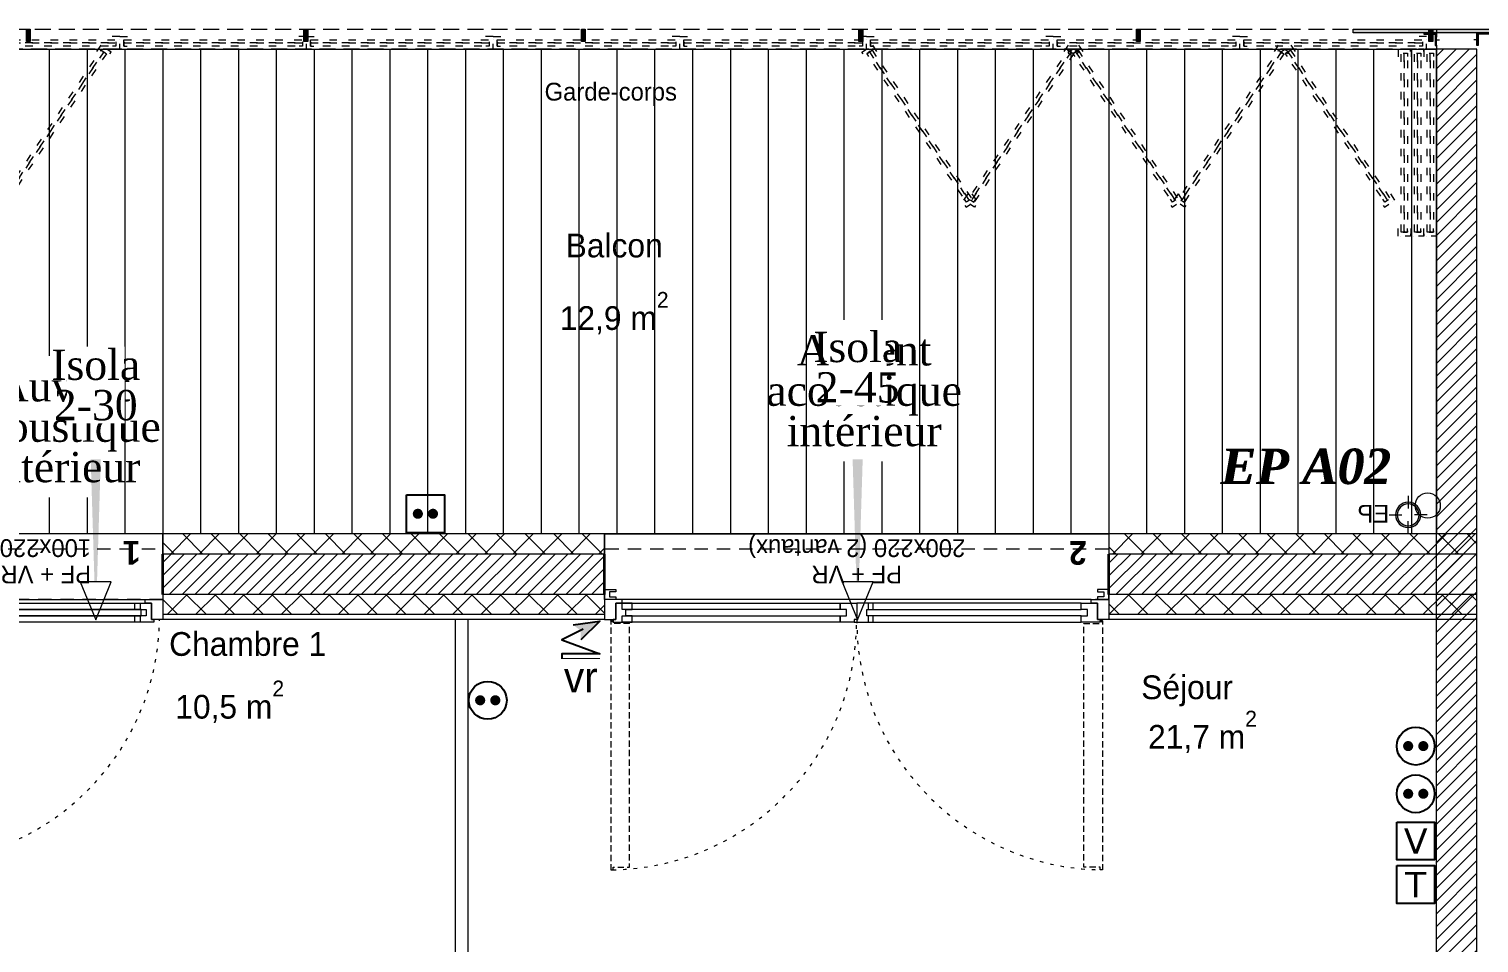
# Model space of a CAD drawing. Header units: centimetres. Extents: x 2666 to 9670, y 1889 to 5633.
# Drawn here: x 5634 to 6209, y 4755 to 5117 of the extents above; entities that cross this region are included whole.
import ezdxf

# ---------------------------------------------------------------- set-up
doc = ezdxf.new("R2010")
doc.units = ezdxf.units.CM
doc.header["$LTSCALE"] = 12.7
for name, pattern in [('ACAD_ISO03W100', [0.590551, 0.23622, -0.354331]), ('INTERROMPU2', [0.75, 0.5, -0.25]), ('Style de ligne -11', [0.694444, 0.41656, -0.277884]), ('Style de ligne -12', [0.328084, 0.109361, -0.218723]), ('Style de ligne -13', [0.295276, 0.19685, -0.098425]), ('Style de ligne -14', [0.295276, 0.19685, -0.098425]), ('Style de ligne -17', [0.694444, 0.41656, -0.277884]), ('Style de ligne -18', [0.328084, 0.109361, -0.218723]), ('Style de ligne -5', [0.41656, 0.13885, -0.27771])]:
    doc.linetypes.add(name, pattern=pattern)
for name, color, linetype, lineweight in [('B BATI-lumon', 7, 'Continuous', 20), ('B GÈnÈral', 7, 'Continuous', 5), ('B Général', 7, 'Continuous', 5), ('C ANNOTATIONS-prestations', 7, 'Continuous', 5), ('C ANNOTATIONS-texte', 7, 'Continuous', 5), ('C ANNOTATIONS-texte surfaces', 7, 'Continuous', 5), ('Général', 7, 'Continuous', 5), ('prlm-ELEC-CFA', 1, 'Continuous', 25), ('prlm-ELEC-CFO', 1, 'Continuous', 25)]:
    doc.layers.add(name, color=color, linetype=linetype, lineweight=lineweight)
doc.layers.add('prlm-EAU-EPEXT', color=7, linetype='Continuous', lineweight=18, true_color=0x4c8599)
doc.layers.add('prlm-VMC', color=93, linetype='Continuous')
doc.styles.add('Eurostile', font='')
doc.styles.add('Eurostile (bold)', font='')
doc.styles.add('prlm-eau-ep', font='timesbi.ttf', dxfattribs={"height": 18})
doc.styles.add('prlm-elec-cfo', font='comic.ttf', dxfattribs={"height": 12})
doc.styles.add('prlm-vmc', font='pala.ttf', dxfattribs={"height": 14})
doc.styles.add('Times New Roman (bold italic)', font='timesbi.ttf')
doc.styles.get('Eurostile').set_extended_font_data('Eurostile')
doc.styles.get('Eurostile (bold)').set_extended_font_data('Eurostile', bold=True)
pattern_1 = [(-135, (0, 0), (5.656854, -5.656854), []), (-45, (0, 0), (-5.656854, -5.656854), [])]
pattern_2 = [(45, (0, 0), (2.4253472, -2.6458333), [])]
pattern_3 = [(225, (0, 0), (5.656854, -5.656854), []), (315, (0, 0), (-5.656854, -5.656854), [])]

# ---------------------------------------------------------------- blocks, each defined once
blk = doc.blocks.new('Groupe-4-1')
at = {"layer": 'B GÈnÈral', "linetype": 'Continuous', "lineweight": 0, "true_color": 0xdddddd}
for points in [[(6158.89, 5117.39), (6258.89, 5117.39), (6258.89, 5115.89), (6158.89, 5115.89)], [(6191.89, 5112.05), (6191.89, 5115.89), (6186.89, 5115.89), (6186.89, 5115.39), (6191.39, 5115.39), (6191.39, 5110.89), (6191.89, 5110.89)], [(6207.89, 5112.05), (6207.89, 5115.89), (6212.89, 5115.89), (6212.89, 5115.39), (6208.39, 5115.39), (6208.39, 5110.89), (6207.89, 5110.89)]]:
    blk.add_hatch(color=254, dxfattribs=at).paths.add_polyline_path(points)
at = {"layer": 'B Général', "color": 7, "linetype": 'Style de ligne -5', "lineweight": 5}
for p, q in [((6191.39, 5113.14), (6193.1, 5113.14)), ((6208.39, 5113.14), (6206.68, 5113.14))]:
    blk.add_line(p, q, dxfattribs=at)
at = {"layer": 'B Général', "color": 7, "linetype": 'Continuous', "lineweight": 5, "flags": 128}
for points in [[(6158.89, 5117.39), (6258.89, 5117.39), (6258.89, 5115.89), (6158.89, 5115.89)], [(6191.89, 5112.05), (6191.89, 5115.89), (6186.89, 5115.89), (6186.89, 5115.39), (6191.39, 5115.39), (6191.39, 5110.89), (6191.89, 5110.89)], [(6207.89, 5112.05), (6207.89, 5115.89), (6212.89, 5115.89), (6212.89, 5115.39), (6208.39, 5115.39), (6208.39, 5110.89), (6207.89, 5110.89)]]:
    blk.add_lwpolyline(points, close=True, dxfattribs=at)
blk = doc.blocks.new('PF 200.220 + VR')
at = {"layer": 'B Général', "color": 7, "linetype": 'Continuous', "lineweight": 13}
for p, q in [((-100, 7), (-100, 17)), ((100, 7), (100, 17))]:
    blk.add_line(p, q, dxfattribs=at)
at = {"layer": 'B Général', "color": 7, "linetype": 'Continuous', "lineweight": 35}
for p, q in [((-100, 7), (-100, -9)), ((100, 7), (100, -9))]:
    blk.add_line(p, q, dxfattribs=at)
at = {"layer": 'B Général'}
blk.add_line((-93, 9), (97, 9), dxfattribs=at)
at = {"layer": 'B Général', "color": 7, "linetype": 'Style de ligne -13', "lineweight": 5, "flags": 128}
for points in [[(-97.5, 116.12), (-96.5, 116.12), (-96.5, 115.12), (-90, 115.12), (-90, 18.5), (-96.5, 18.5), (-96.5, 17.5), (-97.5, 17.5)], [(97.5, 116.12), (96.5, 116.12), (96.5, 115.12), (90, 115.12), (90, 18.5), (96.5, 18.5), (96.5, 17.5), (97.5, 17.5)]]:
    blk.add_lwpolyline(points, close=True, dxfattribs=at)
at = {"layer": 'B Général', "color": 7, "linetype": 'Continuous', "lineweight": 5, "flags": 128}
for points in [[(-89, 15.5), (-91.5, 15.5), (-91.5, 13), (-89, 13), (-89, 10.5), (-95.5, 10.5), (-95.5, 17), (-96.5, 17), (-96.5, 18), (-89, 18)], [(-6.5, 15.5), (-4, 15.5), (-4, 13), (-6.5, 13), (-6.5, 10.5), (0, 10.5), (0, 17), (1, 17), (1, 18), (-6.5, 18)], [(6.5, 15.5), (4, 15.5), (4, 13), (6.5, 13), (6.5, 10.5), (0, 10.5), (0, 17), (1, 17), (1, 18), (6.5, 18)], [(89, 15.5), (91.5, 15.5), (91.5, 13), (89, 13), (89, 10.5), (95.5, 10.5), (95.5, 17), (96.5, 17), (96.5, 18), (89, 18)]]:
    blk.add_lwpolyline(points, close=True, dxfattribs=at)
at = {"layer": 'B Général', "lineweight": 5, "flags": 128}
for points in [[(-4.5, 18), (-89, 18), (-89, 15.5), (-4.5, 15.5)], [(6.5, 18), (93, 18), (93, 15.5), (6.5, 15.5)], [(-93, 10.5), (-93, 9), (-100, 9), (-100, 17), (-95.5, 17), (-95.5, 10.5)], [(-4.5, 13), (-89, 13), (-89, 10.5), (-4.5, 10.5)], [(6.5, 13), (93, 13), (93, 10.5), (6.5, 10.5)], [(93, 10.5), (93, 9), (100, 9), (100, 17), (95.5, 17), (95.5, 10.5)], [(-100, 9), (-100, 5), (-95.5, 5), (-95.5, 6), (-98, 6), (-98, 8), (-95.5, 8), (-95.5, 9)], [(100, 9), (100, 5), (95.5, 5), (95.5, 6), (98, 6), (98, 8), (95.5, 8), (95.5, 9)]]:
    blk.add_lwpolyline(points, close=True, dxfattribs=at)
at = {"layer": 'B Général', "color": 7, "linetype": 'Style de ligne -11', "lineweight": 5, "flags": 128}
blk.add_lwpolyline([(-100, 9), (100, 9), (100, -11), (-100, -11)], close=True, dxfattribs=at)
at = {"layer": 'B Général', "lineweight": 13, "flags": 128}
blk.add_lwpolyline([(100, -9), (100, -17), (-100, -17), (-100, -9)], dxfattribs=at)
at = {"layer": 'B Général'}
for centre in [(-97, 17.5), (97, 17.5)]:
    blk.add_circle(centre, 0.5, dxfattribs=at)
at = {"layer": 'B Général', "color": 7, "linetype": 'Style de ligne -12', "lineweight": 5}
for centre, start, end in [((-98.46, 17.77), 359.55233, 89.0018), ((98.46, 17.77), 90.9982, 180.44847)]:
    blk.add_arc(centre, 98.37, start, end, dxfattribs=at)
at = {"layer": 'B Général', "insert": (0, 2.65), "char_height": 7.059, "attachment_point": 2, "rotation": 360, "line_spacing_factor": 0.894142, "style": 'Eurostile'}
blk.add_mtext('PF + VR', dxfattribs=at)
at = {"layer": 'C ANNOTATIONS-prestations', "rotation": 360, "line_spacing_factor": 0.894142}
for s, insert, char_height, attachment_point, style in [('2', (-91.15, -4.77), 9.41, 1, 'Eurostile (bold)'), ('200x220 (2 vantaux) ', (0, -7.82), 7.059, 2, 'Eurostile')]:
    blk.add_mtext(s, dxfattribs=dict(at, insert=insert, char_height=char_height, attachment_point=attachment_point, style=style))
blk = doc.blocks.new('PF 100.220 + VR')
at = {"layer": 'B Général', "color": 7, "linetype": 'Continuous', "lineweight": 13}
for p, q in [((-50, 7), (-50, 17)), ((50, 7), (50, 17))]:
    blk.add_line(p, q, dxfattribs=at)
at = {"layer": 'B Général', "color": 7, "linetype": 'Continuous', "lineweight": 35}
for p, q in [((-50, 7), (-50, -9)), ((50, 7), (50, -9))]:
    blk.add_line(p, q, dxfattribs=at)
at = {"layer": 'B Général'}
blk.add_line((45, 9), (-45, 9), dxfattribs=at)
at = {"layer": 'B Général', "color": 7, "linetype": 'Style de ligne -14', "lineweight": 5, "flags": 128}
blk.add_lwpolyline([(47.5, 113.27), (46.5, 113.27), (46.5, 112.27), (40, 112.27), (40, 18.5), (46.5, 18.5), (46.5, 17.5), (47.5, 17.5)], close=True, dxfattribs=at)
at = {"layer": 'B Général', "color": 7, "linetype": 'Continuous', "lineweight": 5, "flags": 128}
for points in [[(-39, 15.5), (-41.5, 15.5), (-41.5, 13), (-39, 13), (-39, 10.5), (-45.5, 10.5), (-45.5, 17), (-46.5, 17), (-46.5, 18), (-39, 18)], [(39, 15.5), (41.5, 15.5), (41.5, 13), (39, 13), (39, 10.5), (45.5, 10.5), (45.5, 17), (46.5, 17), (46.5, 18), (39, 18)]]:
    blk.add_lwpolyline(points, close=True, dxfattribs=at)
at = {"layer": 'B Général', "lineweight": 5, "flags": 128}
for points in [[(-41, 18), (41, 18), (41, 15.5), (-41, 15.5)], [(-43, 10.5), (-43, 9), (-50, 9), (-50, 17), (-45.5, 17), (-45.5, 10.5)], [(-43.5, 15.5), (43.5, 15.5), (43.5, 13), (-43.5, 13)], [(-41, 13), (41, 13), (41, 10.5), (-41, 10.5)], [(43, 10.5), (43, 9), (50, 9), (50, 17), (45.5, 17), (45.5, 10.5)]]:
    blk.add_lwpolyline(points, close=True, dxfattribs=at)
at = {"layer": 'B Général', "color": 7, "linetype": 'Style de ligne -17', "lineweight": 5, "flags": 128}
blk.add_lwpolyline([(-50, 9), (50, 9), (50, -11), (-50, -11)], close=True, dxfattribs=at)
at = {"layer": 'B Général', "lineweight": 13, "flags": 128}
blk.add_lwpolyline([(-50, -9), (-50, -17), (50, -17), (50, -9)], dxfattribs=at)
at = {"layer": 'B Général'}
blk.add_circle((47, 17.5), 0.5, dxfattribs=at)
at = {"layer": 'B Général', "color": 7, "linetype": 'Style de ligne -18', "lineweight": 5}
blk.add_arc((48.78, 15.78), 97.5, 90.89734, 179.2823, dxfattribs=at)
at = {"layer": 'B Général', "insert": (-21.61, 2.65), "char_height": 7.059, "attachment_point": 1, "rotation": 360, "line_spacing_factor": 0.894142, "style": 'Eurostile'}
blk.add_mtext('PF + VR', dxfattribs=at)
at = {"layer": 'C ANNOTATIONS-prestations', "attachment_point": 1, "rotation": 360, "line_spacing_factor": 0.894142}
for s, insert, char_height, style in [('1', (-41.14, -4.77), 9.41, 'Eurostile (bold)'), ('100x220', (-21.61, -7.83), 7.059, 'Eurostile')]:
    blk.add_mtext(s, dxfattribs=dict(at, insert=insert, char_height=char_height, style=style))
blk = doc.blocks.new('EP')
at = {"layer": 'B GÈnÈral', "linetype": 'Continuous', "lineweight": 0}
h = blk.add_hatch(color=7, dxfattribs=at)
edge = h.paths.add_edge_path()
edge.add_arc((0, 0), 5, 0, 180, ccw=False)
edge.add_arc((0, 0), 5, 180, 360, ccw=False)
edge = h.paths.add_edge_path()
edge.add_arc((0, 0), 4.33, 0, 180, ccw=False)
edge.add_arc((0, 0), 4.33, 180, 360, ccw=False)
at = {"layer": 'B Général', "color": 7, "linetype": 'Continuous', "lineweight": 5}
for p, q in [((0, 7.5), (0, 2.5)), ((-7.5, 0), (-2.5, 0)), ((7.5, 0), (2.5, 0)), ((0, -7.5), (0, -2.5))]:
    blk.add_line(p, q, dxfattribs=at)
at = {"layer": 'B Général', "color": 7, "linetype": 'Continuous', "lineweight": 5, "flags": 128}
for points in [[(-5, 0, -1), (5, 0, -1)], [(-4.33, 0, -1), (4.33, 0, -1)]]:
    blk.add_lwpolyline(points, format="xyb", close=True, dxfattribs=at)
at = {"layer": 'C ANNOTATIONS-prestations', "insert": (7.5, 3.99), "char_height": 7.059, "attachment_point": 1, "line_spacing_factor": 0.894142, "style": 'Eurostile'}
blk.add_mtext('EP', dxfattribs=at)
blk = doc.blocks.new('Groupe-30-1')
at = {"layer": 'prlm-EAU-EPEXT', "insert": (6106.47, 4951.16), "char_height": 13.989, "width": 86.1947, "attachment_point": 1, "line_spacing_factor": 1.004802, "style": 'Times New Roman (bold italic)'}
blk.add_mtext('EP A02', dxfattribs=at)
blk = doc.blocks.new('Groupe-63-1')
at = {"layer": 'B Général', "color": 7, "linetype": 'Continuous', "lineweight": 5}
for p, q in [((5641.96, 5109.39), (5641.96, 4917.39)), ((5656.96, 5109.39), (5656.96, 4917.39)), ((5671.96, 5109.39), (5671.96, 4917.39)), ((5686.96, 5109.39), (5686.96, 4917.39)), ((5701.96, 5109.39), (5701.96, 4917.39)), ((5716.96, 5109.39), (5716.96, 4917.39)), ((5731.96, 5109.39), (5731.96, 4917.39)), ((5746.96, 5109.39), (5746.96, 4917.39)), ((5761.96, 5109.39), (5761.96, 4917.39)), ((5776.96, 5109.39), (5776.96, 4917.39)), ((5791.96, 5109.39), (5791.96, 4917.39)), ((5806.96, 5109.39), (5806.96, 4917.39)), ((5821.96, 5109.39), (5821.96, 4917.39)), ((5836.96, 5109.39), (5836.96, 4917.39)), ((5851.96, 5109.39), (5851.96, 4917.39)), ((5866.96, 5109.39), (5866.96, 4917.39)), ((5881.96, 5109.39), (5881.96, 4917.39)), ((5896.96, 5109.39), (5896.96, 4917.39)), ((5911.96, 5109.39), (5911.96, 4917.39)), ((5926.96, 5109.39), (5926.96, 4917.39)), ((5941.96, 5109.39), (5941.96, 4917.39)), ((5956.96, 5109.39), (5956.96, 4917.39)), ((5971.96, 5109.39), (5971.96, 4917.39)), ((5986.96, 5109.39), (5986.96, 4917.39)), ((6001.96, 5109.39), (6001.96, 4917.39)), ((6016.96, 5109.39), (6016.96, 4917.39)), ((6031.96, 5109.39), (6031.96, 4917.39)), ((6046.96, 5109.39), (6046.96, 4917.39)), ((6061.96, 5109.39), (6061.96, 4917.39)), ((6076.96, 5109.39), (6076.96, 4917.39)), ((6091.96, 5109.39), (6091.96, 4917.39)), ((6106.96, 5109.39), (6106.96, 4917.39)), ((6121.96, 5109.39), (6121.96, 4917.39)), ((6136.96, 5109.39), (6136.96, 4917.39)), ((6151.96, 5109.39), (6151.96, 4917.39)), ((6166.96, 5109.39), (6166.96, 4917.39)), ((6181.96, 5109.39), (6181.96, 4917.39))]:
    blk.add_line(p, q, dxfattribs=at)
at = {"layer": 'B Général', "color": 7, "linetype": 'Continuous', "lineweight": 5, "flags": 128}
blk.add_lwpolyline([(5521.96, 5109.39), (6191.89, 5109.39), (6191.89, 4917.39), (5521.96, 4917.39)], close=True, dxfattribs=at)
blk = doc.blocks.new('Groupe-65-1')
at = {"layer": 'B BATI-lumon', "linetype": 'ACAD_ISO03W100', "lineweight": 5, "flags": 128}
for points in [[(5595.96, 5114.39), (5599.46, 5114.39), (5599.46, 5113.15), (5597.54, 5113.15), (5597.54, 5110.65), (5599.46, 5110.65), (5599.46, 5109.39), (5595.96, 5109.39), (5595.96, 5113.39), (5595.96, 5113.39)], [(5597.54, 5113.15), (5668.38, 5113.15), (5668.38, 5111.9), (5597.54, 5111.9)], [(5597.54, 5111.9), (5668.38, 5111.9), (5668.38, 5110.65), (5597.54, 5110.65)], [(5669.96, 5114.39), (5666.46, 5114.39), (5666.46, 5113.15), (5668.38, 5113.15), (5668.38, 5110.65), (5666.46, 5110.65), (5666.46, 5109.39), (5669.96, 5109.39), (5669.96, 5113.39), (5669.96, 5113.39)]]:
    blk.add_lwpolyline(points, close=True, dxfattribs=at)
blk = doc.blocks.new('Groupe-66-1')
at = {"layer": 'B BATI-lumon', "linetype": 'ACAD_ISO03W100', "lineweight": 5, "flags": 128}
for points in [[(5669.96, 5114.39), (5673.46, 5114.39), (5673.46, 5113.15), (5671.54, 5113.15), (5671.54, 5110.65), (5673.46, 5110.65), (5673.46, 5109.39), (5669.96, 5109.39), (5669.96, 5113.39), (5669.96, 5113.39)], [(5671.54, 5113.15), (5742.38, 5113.15), (5742.38, 5111.9), (5671.54, 5111.9)], [(5671.54, 5111.9), (5742.38, 5111.9), (5742.38, 5110.65), (5671.54, 5110.65)], [(5743.96, 5114.39), (5740.46, 5114.39), (5740.46, 5113.15), (5742.38, 5113.15), (5742.38, 5110.65), (5740.46, 5110.65), (5740.46, 5109.39), (5743.96, 5109.39), (5743.96, 5113.39), (5743.96, 5113.39)]]:
    blk.add_lwpolyline(points, close=True, dxfattribs=at)
blk = doc.blocks.new('Groupe-67-1')
at = {"layer": 'B BATI-lumon', "linetype": 'ACAD_ISO03W100', "lineweight": 5, "flags": 128}
for points in [[(5743.96, 5114.39), (5747.46, 5114.39), (5747.46, 5113.15), (5745.54, 5113.15), (5745.54, 5110.65), (5747.46, 5110.65), (5747.46, 5109.39), (5743.96, 5109.39), (5743.96, 5113.39), (5743.96, 5113.39)], [(5745.54, 5113.15), (5816.38, 5113.15), (5816.38, 5111.9), (5745.54, 5111.9)], [(5745.54, 5111.9), (5816.38, 5111.9), (5816.38, 5110.65), (5745.54, 5110.65)], [(5817.96, 5114.39), (5814.46, 5114.39), (5814.46, 5113.15), (5816.38, 5113.15), (5816.38, 5110.65), (5814.46, 5110.65), (5814.46, 5109.39), (5817.96, 5109.39), (5817.96, 5113.39), (5817.96, 5113.39)]]:
    blk.add_lwpolyline(points, close=True, dxfattribs=at)
blk = doc.blocks.new('Groupe-68-1')
at = {"layer": 'B BATI-lumon', "linetype": 'ACAD_ISO03W100', "lineweight": 5, "flags": 128}
for points in [[(5817.96, 5114.39), (5821.46, 5114.39), (5821.46, 5113.15), (5819.54, 5113.15), (5819.54, 5110.65), (5821.46, 5110.65), (5821.46, 5109.39), (5817.96, 5109.39), (5817.96, 5113.39), (5817.96, 5113.39)], [(5819.54, 5113.15), (5890.38, 5113.15), (5890.38, 5111.9), (5819.54, 5111.9)], [(5819.54, 5111.9), (5890.38, 5111.9), (5890.38, 5110.65), (5819.54, 5110.65)], [(5891.96, 5114.39), (5888.46, 5114.39), (5888.46, 5113.15), (5890.38, 5113.15), (5890.38, 5110.65), (5888.46, 5110.65), (5888.46, 5109.39), (5891.96, 5109.39), (5891.96, 5113.39), (5891.96, 5113.39)]]:
    blk.add_lwpolyline(points, close=True, dxfattribs=at)
blk = doc.blocks.new('Groupe-69-1')
at = {"layer": 'B BATI-lumon', "linetype": 'ACAD_ISO03W100', "lineweight": 5, "flags": 128}
for points in [[(5891.96, 5114.39), (5895.46, 5114.39), (5895.46, 5113.15), (5893.54, 5113.15), (5893.54, 5110.65), (5895.46, 5110.65), (5895.46, 5109.39), (5891.96, 5109.39), (5891.96, 5113.39), (5891.96, 5113.39)], [(5893.54, 5113.15), (5964.38, 5113.15), (5964.38, 5111.9), (5893.54, 5111.9)], [(5893.54, 5111.9), (5964.38, 5111.9), (5964.38, 5110.65), (5893.54, 5110.65)], [(5965.96, 5114.39), (5962.46, 5114.39), (5962.46, 5113.15), (5964.38, 5113.15), (5964.38, 5110.65), (5962.46, 5110.65), (5962.46, 5109.39), (5965.96, 5109.39), (5965.96, 5113.39), (5965.96, 5113.39)]]:
    blk.add_lwpolyline(points, close=True, dxfattribs=at)
blk = doc.blocks.new('Groupe-70-1')
at = {"layer": 'B BATI-lumon', "linetype": 'ACAD_ISO03W100', "lineweight": 5, "flags": 128}
for points in [[(5965.96, 5114.39), (5969.46, 5114.39), (5969.46, 5113.15), (5967.54, 5113.15), (5967.54, 5110.65), (5969.46, 5110.65), (5969.46, 5109.39), (5965.96, 5109.39), (5965.96, 5113.39), (5965.96, 5113.39)], [(5967.54, 5113.15), (6038.38, 5113.15), (6038.38, 5111.9), (5967.54, 5111.9)], [(5967.54, 5111.9), (6038.38, 5111.9), (6038.38, 5110.65), (5967.54, 5110.65)], [(6039.96, 5114.39), (6036.46, 5114.39), (6036.46, 5113.15), (6038.38, 5113.15), (6038.38, 5110.65), (6036.46, 5110.65), (6036.46, 5109.39), (6039.96, 5109.39), (6039.96, 5113.39), (6039.96, 5113.39)]]:
    blk.add_lwpolyline(points, close=True, dxfattribs=at)
blk = doc.blocks.new('Groupe-71-1')
at = {"layer": 'B BATI-lumon', "linetype": 'ACAD_ISO03W100', "lineweight": 5, "flags": 128}
for points in [[(6039.96, 5114.39), (6043.46, 5114.39), (6043.46, 5113.15), (6041.54, 5113.15), (6041.54, 5110.65), (6043.46, 5110.65), (6043.46, 5109.39), (6039.96, 5109.39), (6039.96, 5113.39), (6039.96, 5113.39)], [(6041.54, 5113.15), (6112.38, 5113.15), (6112.38, 5111.9), (6041.54, 5111.9)], [(6041.54, 5111.9), (6112.38, 5111.9), (6112.38, 5110.65), (6041.54, 5110.65)], [(6113.96, 5114.39), (6110.46, 5114.39), (6110.46, 5113.15), (6112.38, 5113.15), (6112.38, 5110.65), (6110.46, 5110.65), (6110.46, 5109.39), (6113.96, 5109.39), (6113.96, 5113.39), (6113.96, 5113.39)]]:
    blk.add_lwpolyline(points, close=True, dxfattribs=at)
blk = doc.blocks.new('Groupe-72-1')
at = {"layer": 'B BATI-lumon', "linetype": 'ACAD_ISO03W100', "lineweight": 5, "flags": 128}
for points in [[(6113.96, 5114.39), (6117.46, 5114.39), (6117.46, 5113.15), (6115.54, 5113.15), (6115.54, 5110.65), (6117.46, 5110.65), (6117.46, 5109.39), (6113.96, 5109.39), (6113.96, 5113.39), (6113.96, 5113.39)], [(6115.54, 5113.15), (6186.38, 5113.15), (6186.38, 5111.9), (6115.54, 5111.9)], [(6115.54, 5111.9), (6186.38, 5111.9), (6186.38, 5110.65), (6115.54, 5110.65)], [(6187.96, 5114.39), (6184.46, 5114.39), (6184.46, 5113.15), (6186.38, 5113.15), (6186.38, 5110.65), (6184.46, 5110.65), (6184.46, 5109.39), (6187.96, 5109.39), (6187.96, 5113.39), (6187.96, 5113.39)]]:
    blk.add_lwpolyline(points, close=True, dxfattribs=at)
blk = doc.blocks.new('Groupe-73-1')
at = {"layer": 'B BATI-lumon', "linetype": 'ACAD_ISO03W100', "lineweight": 5, "flags": 128}
for points in [[(6186.89, 5109.39), (6186.89, 5105.89), (6188.13, 5105.89), (6188.13, 5107.81), (6190.63, 5107.81), (6190.63, 5105.89), (6191.89, 5105.89), (6191.89, 5109.39), (6187.89, 5109.39), (6187.89, 5109.39)], [(6188.13, 5036.97), (6188.13, 5107.81), (6189.38, 5107.81), (6189.38, 5036.97)], [(6189.38, 5036.97), (6189.38, 5107.81), (6190.63, 5107.81), (6190.63, 5036.97)], [(6186.89, 5035.39), (6186.89, 5038.89), (6188.13, 5038.89), (6188.13, 5036.97), (6190.63, 5036.97), (6190.63, 5038.89), (6191.89, 5038.89), (6191.89, 5035.39), (6187.89, 5035.39), (6187.89, 5035.39)]]:
    blk.add_lwpolyline(points, close=True, dxfattribs=at)
blk = doc.blocks.new('Groupe-77-1')
at = {"layer": 'B BATI-lumon', "linetype": 'ACAD_ISO03W100', "lineweight": 5, "flags": 128}
for points in [[(6181.89, 5109.39), (6181.89, 5105.89), (6183.13, 5105.89), (6183.13, 5107.81), (6185.63, 5107.81), (6185.63, 5105.89), (6186.89, 5105.89), (6186.89, 5109.39), (6182.89, 5109.39), (6182.89, 5109.39)], [(6183.13, 5036.97), (6183.13, 5107.81), (6184.38, 5107.81), (6184.38, 5036.97)], [(6184.38, 5036.97), (6184.38, 5107.81), (6185.63, 5107.81), (6185.63, 5036.97)], [(6181.89, 5035.39), (6181.89, 5038.89), (6183.13, 5038.89), (6183.13, 5036.97), (6185.63, 5036.97), (6185.63, 5038.89), (6186.89, 5038.89), (6186.89, 5035.39), (6182.89, 5035.39), (6182.89, 5035.39)]]:
    blk.add_lwpolyline(points, close=True, dxfattribs=at)
blk = doc.blocks.new('Groupe-78-1')
at = {"layer": 'B BATI-lumon', "linetype": 'ACAD_ISO03W100', "lineweight": 5, "flags": 128}
for points in [[(6176.64, 5109.39), (6176.64, 5105.89), (6177.88, 5105.89), (6177.88, 5107.81), (6180.38, 5107.81), (6180.38, 5105.89), (6181.64, 5105.89), (6181.64, 5109.39), (6177.64, 5109.39), (6177.64, 5109.39)], [(6177.88, 5036.97), (6177.88, 5107.81), (6179.13, 5107.81), (6179.13, 5036.97)], [(6179.13, 5036.97), (6179.13, 5107.81), (6180.38, 5107.81), (6180.38, 5036.97)], [(6176.64, 5035.39), (6176.64, 5038.89), (6177.88, 5038.89), (6177.88, 5036.97), (6180.38, 5036.97), (6180.38, 5038.89), (6181.64, 5038.89), (6181.64, 5035.39), (6177.64, 5035.39), (6177.64, 5035.39)]]:
    blk.add_lwpolyline(points, close=True, dxfattribs=at)
blk = doc.blocks.new('Groupe-79-1')
at = {"layer": 'B BATI-lumon', "linetype": 'ACAD_ISO03W100', "lineweight": 5, "flags": 128}
for points in [[(6134.14, 5111.04), (6136.09, 5108.13), (6135.06, 5107.44), (6133.99, 5109.04), (6131.91, 5107.64), (6132.98, 5106.05), (6131.94, 5105.34), (6129.99, 5108.25), (6133.31, 5110.48), (6133.31, 5110.48)], [(6132.95, 5108.34), (6172.45, 5049.53), (6171.42, 5048.83), (6131.91, 5107.64)], [(6133.99, 5109.04), (6173.49, 5050.22), (6172.45, 5049.53), (6132.95, 5108.34)], [(6175.4, 5049.61), (6173.45, 5052.51), (6172.42, 5051.82), (6173.49, 5050.22), (6171.41, 5048.83), (6170.34, 5050.43), (6169.3, 5049.73), (6171.25, 5046.82), (6174.57, 5049.05), (6174.57, 5049.05)]]:
    blk.add_lwpolyline(points, close=True, dxfattribs=at)
blk = doc.blocks.new('Groupe-80-1')
at = {"layer": 'B BATI-lumon', "linetype": 'ACAD_ISO03W100', "lineweight": 5, "flags": 128}
for points in [[(6129.16, 5111.04), (6127.21, 5108.13), (6128.24, 5107.44), (6129.31, 5109.04), (6131.39, 5107.64), (6130.32, 5106.05), (6131.36, 5105.34), (6133.31, 5108.25), (6129.99, 5110.48), (6129.99, 5110.48)], [(6130.35, 5108.34), (6090.85, 5049.53), (6089.81, 5050.22), (6129.31, 5109.04)], [(6131.39, 5107.64), (6091.89, 5048.83), (6090.85, 5049.53), (6130.35, 5108.34)], [(6087.9, 5049.61), (6089.85, 5052.51), (6090.88, 5051.82), (6089.81, 5050.22), (6091.89, 5048.83), (6092.96, 5050.43), (6094, 5049.73), (6092.05, 5046.82), (6088.73, 5049.05), (6088.73, 5049.05)]]:
    blk.add_lwpolyline(points, close=True, dxfattribs=at)
blk = doc.blocks.new('Groupe-81-1')
at = {"layer": 'B BATI-lumon', "linetype": 'ACAD_ISO03W100', "lineweight": 5, "flags": 128}
for points in [[(6049.96, 5111.04), (6051.92, 5108.13), (6050.89, 5107.44), (6049.81, 5109.04), (6047.74, 5107.64), (6048.81, 5106.05), (6047.77, 5105.34), (6045.81, 5108.25), (6049.13, 5110.48), (6049.13, 5110.48)], [(6048.78, 5108.34), (6088.28, 5049.53), (6087.24, 5048.83), (6047.74, 5107.64)], [(6049.81, 5109.04), (6089.31, 5050.22), (6088.28, 5049.53), (6048.78, 5108.34)], [(6091.22, 5049.61), (6089.27, 5052.51), (6088.24, 5051.82), (6089.31, 5050.22), (6087.24, 5048.83), (6086.16, 5050.43), (6085.12, 5049.73), (6087.07, 5046.82), (6090.39, 5049.05), (6090.39, 5049.05)]]:
    blk.add_lwpolyline(points, close=True, dxfattribs=at)
blk = doc.blocks.new('Groupe-84-1')
at = {"layer": 'B BATI-lumon', "linetype": 'ACAD_ISO03W100', "lineweight": 5, "flags": 128}
for points in [[(5662.4, 5111.04), (5660.44, 5108.13), (5661.48, 5107.44), (5662.55, 5109.04), (5664.63, 5107.64), (5663.55, 5106.05), (5664.6, 5105.34), (5666.55, 5108.25), (5663.23, 5110.48), (5663.23, 5110.48)], [(5663.58, 5108.34), (5624.08, 5049.53), (5623.05, 5050.22), (5662.55, 5109.04)], [(5664.62, 5107.64), (5625.12, 5048.83), (5624.08, 5049.53), (5663.58, 5108.34)], [(5621.14, 5049.61), (5623.09, 5052.51), (5624.12, 5051.82), (5623.05, 5050.22), (5625.12, 5048.83), (5626.2, 5050.43), (5627.24, 5049.73), (5625.29, 5046.82), (5621.97, 5049.05), (5621.97, 5049.05)]]:
    blk.add_lwpolyline(points, close=True, dxfattribs=at)
blk = doc.blocks.new('Groupe-85-1')
at = {"layer": 'B BATI-lumon', "linetype": 'ACAD_ISO03W100', "lineweight": 5, "flags": 128}
for points in [[(6045.81, 5111.04), (6043.86, 5108.13), (6044.89, 5107.44), (6045.96, 5109.04), (6048.04, 5107.64), (6046.97, 5106.05), (6048.01, 5105.34), (6049.96, 5108.25), (6046.64, 5110.48), (6046.64, 5110.48)], [(6047, 5108.34), (6007.5, 5049.53), (6006.46, 5050.22), (6045.96, 5109.04)], [(6048.04, 5107.64), (6008.54, 5048.83), (6007.5, 5049.53), (6047, 5108.34)], [(6004.55, 5049.61), (6006.51, 5052.51), (6007.54, 5051.82), (6006.46, 5050.22), (6008.54, 5048.83), (6009.61, 5050.43), (6010.66, 5049.73), (6008.7, 5046.82), (6005.38, 5049.05), (6005.38, 5049.05)]]:
    blk.add_lwpolyline(points, close=True, dxfattribs=at)
blk = doc.blocks.new('Groupe-86-1')
at = {"layer": 'B BATI-lumon', "linetype": 'ACAD_ISO03W100', "lineweight": 5, "flags": 128}
for points in [[(5968.28, 5111.04), (5970.23, 5108.13), (5969.2, 5107.44), (5968.13, 5109.04), (5966.05, 5107.64), (5967.12, 5106.05), (5966.08, 5105.34), (5964.13, 5108.25), (5967.45, 5110.48), (5967.45, 5110.48)], [(5967.09, 5108.34), (6006.59, 5049.53), (6005.55, 5048.83), (5966.05, 5107.64)], [(5968.13, 5109.04), (6007.63, 5050.22), (6006.59, 5049.53), (5967.09, 5108.34)], [(6009.54, 5049.61), (6007.58, 5052.51), (6006.55, 5051.82), (6007.63, 5050.22), (6005.55, 5048.83), (6004.48, 5050.43), (6003.43, 5049.73), (6005.38, 5046.82), (6008.7, 5049.05), (6008.7, 5049.05)]]:
    blk.add_lwpolyline(points, close=True, dxfattribs=at)
blk = doc.blocks.new('Groupe-87-1')
at = {"layer": 'B GÈnÈral', "linetype": 'Continuous', "lineweight": 0, "true_color": 0xdddddd}
for points in [[(5632.96, 5117.41), (5634.46, 5117.41), (5634.46, 5112.41), (5632.96, 5112.41)], [(5742.96, 5117.41), (5744.46, 5117.41), (5744.46, 5112.41), (5742.96, 5112.41)], [(5852.96, 5117.41), (5854.46, 5117.41), (5854.46, 5112.41), (5852.96, 5112.41)], [(5962.96, 5117.41), (5964.46, 5117.41), (5964.46, 5112.41), (5962.96, 5112.41)], [(6072.96, 5117.41), (6074.46, 5117.41), (6074.46, 5112.41), (6072.96, 5112.41)], [(6188.89, 5117.41), (6190.39, 5117.41), (6190.39, 5112.41), (6188.89, 5112.41)]]:
    blk.add_hatch(color=254, dxfattribs=at).paths.add_polyline_path(points)
at = {"layer": 'B Général', "color": 7, "linetype": 'INTERROMPU2', "lineweight": 13, "flags": 128}
blk.add_lwpolyline([(5521.96, 5117.39), (6191.89, 5117.39), (6191.89, 5109.39), (5521.96, 5109.39)], close=True, dxfattribs=at)
at = {"layer": 'B Général', "color": 7, "linetype": 'Continuous', "lineweight": 5, "flags": 128}
for points in [[(5632.96, 5117.41), (5634.46, 5117.41), (5634.46, 5112.41), (5632.96, 5112.41)], [(5742.96, 5117.41), (5744.46, 5117.41), (5744.46, 5112.41), (5742.96, 5112.41)], [(5852.96, 5117.41), (5854.46, 5117.41), (5854.46, 5112.41), (5852.96, 5112.41)], [(5962.96, 5117.41), (5964.46, 5117.41), (5964.46, 5112.41), (5962.96, 5112.41)], [(6072.96, 5117.41), (6074.46, 5117.41), (6074.46, 5112.41), (6072.96, 5112.41)], [(6188.89, 5117.41), (6190.39, 5117.41), (6190.39, 5112.41), (6188.89, 5112.41)]]:
    blk.add_lwpolyline(points, close=True, dxfattribs=at)
at = {"layer": 'B BATI-lumon'}
for name in ['Groupe-65-1', 'Groupe-84-1', 'Groupe-66-1', 'Groupe-67-1', 'Groupe-68-1', 'Groupe-69-1', 'Groupe-86-1', 'Groupe-70-1', 'Groupe-85-1', 'Groupe-71-1', 'Groupe-81-1', 'Groupe-80-1', 'Groupe-72-1', 'Groupe-79-1', 'Groupe-78-1', 'Groupe-77-1', 'Groupe-73-1']:
    blk.add_blockref(name, (0, 0), dxfattribs=at)
blk = doc.blocks.new('xi.EA')
at = {"layer": 'prlm-VMC', "color": 0, "linetype": 'ByBlock', "lineweight": 5, "flags": 128}
blk.add_lwpolyline([(-6.17, -15), (6.17, -15), (0, 0)], close=True, dxfattribs=at)
at = {"layer": 'prlm-VMC', "color": 0, "linetype": 'ByBlock', "lineweight": -2, "flags": 128}
blk.add_lwpolyline([(0, -15, 1, 4, 0), (0, -63.63, 1, 1, 0)], format="xyseb", dxfattribs=at)
at = {"layer": 'prlm-VMC', "color": 0, "linetype": 'ByBlock', "lineweight": 5}
blk.add_solid([(0, 0), (6.17, -15), (-6.17, -15), (0, 0)], dxfattribs=at)
blk = doc.blocks.new('xi.epext')
at = {"layer": 'prlm-EAU-EPEXT', "color": 7, "linetype": 'Continuous', "lineweight": 18}
blk.add_circle((0, 0), 5, dxfattribs=at)
blk = doc.blocks.new('xi.PC-EXT')
at = {"layer": 'prlm-ELEC-CFO', "color": 0, "linetype": 'ByBlock', "lineweight": -2, "flags": 128}
blk.add_lwpolyline([(-7.5, 7.5), (7.5, 7.5), (7.5, -7.5), (-7.5, -7.5)], close=True, dxfattribs=at)
at = {"layer": 'prlm-ELEC-CFO', "color": 0, "linetype": 'ByBlock', "lineweight": 5, "const_width": 2}
for points in [[(-4, 0, 1), (-2, 0, 1)], [(2, 0, 1), (4, 0, 1)]]:
    blk.add_lwpolyline(points, format="xyb", close=True, dxfattribs=at)
blk = doc.blocks.new('xi.PC')
at = {"color": 0, "lineweight": 5}
blk.add_wipeout([(-7.5, -7.5), (7.5, -7.5), (7.5, 7.5), (-7.5, 7.5)], dxfattribs=at).dxf.layer = 'prlm-ELEC-CFO'
at = {"layer": 'prlm-ELEC-CFO', "color": 0, "linetype": 'ByBlock', "lineweight": 5, "const_width": 2}
for points in [[(-4, 0, 1), (-2, 0, 1)], [(2, 0, 1), (4, 0, 1)]]:
    blk.add_lwpolyline(points, format="xyb", close=True, dxfattribs=at)
at = {"layer": 'prlm-ELEC-CFO', "color": 0, "linetype": 'ByBlock', "lineweight": -2}
blk.add_circle((0, 0), 7.5, dxfattribs=at)
blk = doc.blocks.new('xi.TV')
at = {"layer": 'prlm-ELEC-CFA', "color": 0, "linetype": 'ByBlock', "lineweight": -2, "flags": 128}
blk.add_lwpolyline([(-7.5, 7.5), (7.5, 7.5), (7.5, -7.5), (-7.5, -7.5)], close=True, dxfattribs=at)
at = {"layer": 'prlm-ELEC-CFA', "color": 0, "linetype": 'ByBlock', "insert": (0, 0), "char_height": 10, "width": 11.36, "attachment_point": 5}
blk.add_mtext('{\\fVerdana|b0|i0|c0|p34;V}', dxfattribs=at)
blk = doc.blocks.new('xi.TEL')
at = {"layer": 'prlm-ELEC-CFA', "color": 0, "linetype": 'ByBlock', "lineweight": -2, "flags": 128}
blk.add_lwpolyline([(-7.5, 7.5), (7.5, 7.5), (7.5, -7.5), (-7.5, -7.5)], close=True, dxfattribs=at)
at = {"layer": 'prlm-ELEC-CFA', "color": 0, "linetype": 'ByBlock', "insert": (0, 0), "char_height": 10, "width": 11.36, "attachment_point": 5}
blk.add_mtext('{\\fVerdana|b0|i0|c0|p34;T}', dxfattribs=at)
blk = doc.blocks.new('xi.VR')
at = {"layer": 'prlm-ELEC-CFO', "lineweight": 5}
blk.add_hatch(color=0, dxfattribs=at).paths.add_polyline_path([(-3, 6), (-0.1, 3.7), (0, 0), (7.5, 7.5)])
at = {"layer": 'prlm-ELEC-CFO', "color": 0}
for points in [[(-3, 6), (7.5, 7.5), (0, 0)], [(0.95, 4.23), (-7.5, 0), (7.5, -5.5), (-7.5, -5.5), (-7.5, -7.5), (7.5, -7.5)]]:
    blk.add_lwpolyline(points, dxfattribs=at)

msp = doc.modelspace()

# ---------------------------------------------------------------- hatches: boundary and pattern name
at = {"layer": 'B GÈnÈral', "linetype": 'Continuous', "lineweight": 5}
h = msp.add_hatch(dxfattribs=at)
h.set_pattern_fill('50_BETON', style=0, pattern_type=2)
h.set_pattern_definition(pattern_2)
h.paths.add_polyline_path([(6191.89, 5109.39), (6191.89, 4300.39), (6207.89, 4282.39), (6207.89, 5109.39)])
at = {"layer": 'B GÈnÈral', "linetype": 'Continuous', "lineweight": 5, "true_color": 0x808080}
h = msp.add_hatch(dxfattribs=at)
h.set_pattern_fill('02_ISOLANT', color=8, angle=180, style=0, pattern_type=2)
h.set_pattern_definition(pattern_3)
h.paths.add_polyline_path([(5862.05, 4909.39), (5862.05, 4917.39), (5686.96, 4917.39), (5686.96, 4909.39)])
h = msp.add_hatch(dxfattribs=at)
h.set_pattern_fill('02_ISOLANT', color=8, angle=180, style=0, pattern_type=2)
h.set_pattern_definition(pattern_3)
h.paths.add_polyline_path([(6199.89, 4909.39), (6199.89, 4917.39), (6062.05, 4917.39), (6062.05, 4909.39)])
h = msp.add_hatch(dxfattribs=at)
h.set_pattern_fill('02_ISOLANT', color=8, angle=-180, style=0, pattern_type=2)
h.set_pattern_definition(pattern_1)
h.paths.add_polyline_path([(6207.89, 4909.39), (6207.89, 4917.39), (6191.89, 4917.39), (6191.89, 4909.39)])
at = {"layer": 'B GÈnÈral', "linetype": 'Continuous', "lineweight": 5}
h = msp.add_hatch(dxfattribs=at)
h.set_pattern_fill('50_BETON', style=0, pattern_type=2)
h.set_pattern_definition(pattern_2)
h.paths.add_polyline_path([(5862.05, 4893.39), (5862.05, 4909.39), (5686.96, 4909.39), (5686.96, 4893.39)])
h = msp.add_hatch(dxfattribs=at)
h.set_pattern_fill('50_BETON', style=0, pattern_type=2)
h.set_pattern_definition(pattern_2)
h.paths.add_polyline_path([(6199.89, 4893.39), (6199.89, 4909.39), (6062.05, 4909.39), (6062.05, 4893.39)])
h = msp.add_hatch(dxfattribs=at)
h.set_pattern_fill('50_BETON', style=0, pattern_type=2)
h.set_pattern_definition(pattern_2)
h.paths.add_polyline_path([(6207.89, 4893.39), (6207.89, 4909.39), (6191.89, 4909.39), (6191.89, 4893.39)])
at = {"layer": 'B GÈnÈral', "linetype": 'Continuous', "lineweight": 5, "true_color": 0x808080}
h = msp.add_hatch(dxfattribs=at)
h.set_pattern_fill('02_ISOLANT', color=8, angle=180, style=0, pattern_type=2)
h.set_pattern_definition(pattern_3)
h.paths.add_polyline_path([(5862.05, 4885.39), (5862.05, 4893.39), (5686.96, 4893.39), (5686.96, 4885.39)])
h = msp.add_hatch(dxfattribs=at)
h.set_pattern_fill('02_ISOLANT', color=8, angle=180, style=0, pattern_type=2)
h.set_pattern_definition(pattern_3)
h.paths.add_polyline_path([(6199.89, 4885.39), (6199.89, 4893.39), (6062.05, 4893.39), (6062.05, 4885.39)])
h = msp.add_hatch(dxfattribs=at)
h.set_pattern_fill('02_ISOLANT', color=8, angle=-180, style=0, pattern_type=2)
h.set_pattern_definition(pattern_1)
h.paths.add_polyline_path([(6207.89, 4885.39), (6207.89, 4893.39), (6191.89, 4893.39), (6191.89, 4885.39)])

# ---------------------------------------------------------------- linework, layer by layer
at = {"layer": 'B Général', "color": 7, "linetype": 'Continuous', "lineweight": 18}
for p, q in [((6191.89, 4300.39), (6191.89, 5109.39)), ((6207.89, 4282.39), (6207.89, 5109.39)), ((5862.05, 4909.39), (5686.96, 4909.39)), ((6199.89, 4909.39), (6062.05, 4909.39)), ((6207.89, 4909.39), (6191.89, 4909.39)), ((5862.05, 4893.39), (5686.96, 4893.39)), ((6199.89, 4893.39), (6062.05, 4893.39)), ((6207.89, 4893.39), (6191.89, 4893.39))]:
    msp.add_line(p, q, dxfattribs=at)
at = {"layer": 'B Général', "color": 7, "linetype": 'Continuous', "lineweight": 5}
for p, q in [((6207.89, 5109.39), (6191.89, 5109.39)), ((6191.89, 4300.39), (6191.89, 5109.39)), ((6207.89, 4282.39), (6207.89, 5109.39)), ((5862.05, 4917.39), (5686.96, 4917.39)), ((6199.89, 4917.39), (6062.05, 4917.39)), ((6207.89, 4917.39), (6191.89, 4917.39)), ((5862.05, 4909.39), (5686.96, 4909.39)), ((6199.89, 4909.39), (6062.05, 4909.39)), ((6207.89, 4909.39), (6191.89, 4909.39)), ((5862.05, 4893.39), (5686.96, 4893.39)), ((6199.89, 4893.39), (6062.05, 4893.39)), ((6207.89, 4893.39), (6191.89, 4893.39)), ((5862.05, 4885.39), (5686.96, 4885.39)), ((5862.05, 4885.39), (5686.96, 4885.39)), ((5862.05, 4883.39), (5686.96, 4883.39)), ((5803.04, 4506.39), (5803.04, 4883.39)), ((5808.04, 4506.39), (5808.04, 4883.39)), ((6199.89, 4885.39), (6062.05, 4885.39)), ((6199.89, 4885.39), (6062.05, 4885.39)), ((6199.89, 4883.39), (6062.05, 4883.39)), ((6207.89, 4885.39), (6191.89, 4885.39)), ((6207.89, 4885.39), (6191.89, 4885.39)), ((6207.89, 4883.39), (6191.89, 4883.39))]:
    msp.add_line(p, q, dxfattribs=at)
at = {"layer": 'B Général', "color": 7, "linetype": 'Continuous', "lineweight": 13}
for p, q in [((5686.96, 4917.39), (5686.96, 4883.39)), ((5862.05, 4917.39), (5686.96, 4917.39)), ((5862.05, 4917.39), (5862.05, 4883.39)), ((6062.05, 4917.39), (6062.05, 4883.39)), ((6199.89, 4917.39), (6062.05, 4917.39)), ((6207.89, 4917.39), (6191.89, 4917.39)), ((5862.05, 4883.39), (5686.96, 4883.39)), ((5803.04, 4506.39), (5803.04, 4883.39)), ((5808.04, 4506.39), (5808.04, 4883.39)), ((6199.89, 4883.39), (6062.05, 4883.39)), ((6191.89, 4883.39), (6191.89, 4883.39)), ((6207.89, 4883.39), (6207.89, 4883.39))]:
    msp.add_line(p, q, dxfattribs=at)

# ---------------------------------------------------------------- block references
at = {"layer": 'B BATI-lumon', "color": 7}
msp.add_blockref('Groupe-87-1', (0, 0), dxfattribs=at)
at = {"layer": 'B Général', "color": 7}
for name in ['Groupe-4-1', 'Groupe-63-1']:
    msp.add_blockref(name, (0, 0), dxfattribs=at)
at = {"layer": 'B Général', "color": 7, "xscale": -1}
msp.add_blockref('EP', (6180.64, 4924.89), dxfattribs=at)
at = {"layer": 'B Général', "color": 7, "rotation": 180}
for name, p in [('PF 100.220 + VR', (5636.96, 4900.39)), ('PF 200.220 + VR', (5962.05, 4900.39))]:
    msp.add_blockref(name, p, dxfattribs=at)
at = {"layer": 'Général', "color": 7}
msp.add_blockref('Groupe-30-1', (0, 0), dxfattribs=at)
at = {"layer": 'prlm-EAU-EPEXT'}
msp.add_blockref('xi.epext', (6188.4, 4928.59), dxfattribs=at)
at = {"layer": 'prlm-ELEC-CFA'}
for name, p in [('xi.TV', (6183.65, 4795.67)), ('xi.TEL', (6183.65, 4778.43))]:
    msp.add_blockref(name, p, dxfattribs=at)
at = {"layer": 'prlm-ELEC-CFO'}
for name, p in [('xi.PC-EXT', (5791.09, 4925.34)), ('xi.VR', (5852.68, 4875.34))]:
    msp.add_blockref(name, p, dxfattribs=at)

# ---------------------------------------------------------------- texts
at = {"layer": 'B Général', "color": 7, "insert": (5838.33, 5096.11), "char_height": 7.059, "attachment_point": 1, "rotation": 0, "line_spacing_factor": 0.894142, "style": 'Eurostile'}
msp.add_mtext('Garde-corps', dxfattribs=at)
at = {"layer": 'C ANNOTATIONS-texte', "color": 7, "insert": (5865.92, 5026.79), "char_height": 9.412, "attachment_point": 8, "line_spacing_factor": 0.894142, "style": 'Eurostile'}
msp.add_mtext('Balcon', dxfattribs=at)
at = {"layer": 'C ANNOTATIONS-texte', "char_height": 9.412, "attachment_point": 8, "line_spacing_factor": 0.894142, "style": 'Eurostile'}
for s, insert in [('Chambre 1', (5720.63, 4868.92)), ('Séjour', (6093.02, 4849.05))]:
    msp.add_mtext(s, dxfattribs=dict(at, insert=insert))
at = {"layer": 'C ANNOTATIONS-texte surfaces', "color": 7, "insert": (5865.92, 5013.24), "char_height": 9.412, "attachment_point": 2, "line_spacing_factor": 0.894142, "style": 'Eurostile'}
msp.add_mtext('12,9 m{\\H0.6667x;\\S2^ ;}', dxfattribs=at)
at = {"layer": 'C ANNOTATIONS-texte surfaces', "char_height": 9.412, "attachment_point": 2, "line_spacing_factor": 0.894142, "style": 'Eurostile'}
for s, insert in [('10,5 m{\\H0.6667x;\\S2^ ;}', (5713.51, 4859.24)), ('21,7 m{\\H0.6667x;\\S2^ ;}', (6099.12, 4847.31))]:
    msp.add_mtext(s, dxfattribs=dict(at, insert=insert))
at = {"layer": 'prlm-EAU-EPEXT', "insert": (6106.23, 4951.11), "char_height": 14, "width": 86.1947, "attachment_point": 1, "style": 'prlm-eau-ep'}
msp.add_mtext('EP A02', dxfattribs=at)

# ---------------------------------------------------------------- next in the draw order: block references
at = {"layer": 'prlm-ELEC-CFO'}
for p in [(5815.8, 4851.44), (6183.65, 4833.3), (6183.65, 4814.4)]:
    msp.add_blockref('xi.PC', p, dxfattribs=at)

# ---------------------------------------------------------------- next in the draw order: texts
at = {"layer": 'prlm-ELEC-CFO', "lineweight": 20, "insert": (5852.68, 4860.62), "char_height": 12, "attachment_point": 5, "line_spacing_factor": 0.8, "style": 'prlm-elec-cfo', "bg_fill": 3, "box_fill_scale": 1.1, "bg_fill_color": 256, "bg_fill_transparency": 0}
msp.add_mtext('vr', dxfattribs=at)
at = {"layer": 'prlm-VMC', "char_height": 12, "width": 20.51, "attachment_point": 5, "line_spacing_factor": 0.8, "style": 'prlm-vmc', "bg_fill": 2}
for insert in [(5965, 4974.03), (5647.43, 4959.77)]:
    msp.add_mtext('Auvent acoustique intérieur', dxfattribs=dict(at, insert=insert))

# ---------------------------------------------------------------- next in the draw order: block references
at = {"layer": 'prlm-VMC', "rotation": 180}
for p in [(5660.41, 4883.34), (5962.43, 4883.34)]:
    msp.add_blockref('xi.EA', p, dxfattribs=at)

# ---------------------------------------------------------------- next in the draw order: texts
at = {"layer": 'prlm-VMC', "char_height": 12, "width": 20.51, "attachment_point": 5, "line_spacing_factor": 0.8, "style": 'prlm-vmc', "bg_fill": 3, "box_fill_scale": 1.1, "bg_fill_color": 256, "bg_fill_transparency": 0}
for s, insert in [('Isola\\P2-45', (5962.43, 4983.35)), ('Isola\\P2-30', (5660.41, 4976.3))]:
    msp.add_mtext(s, dxfattribs=dict(at, insert=insert))

doc.saveas('drawing.dxf')
